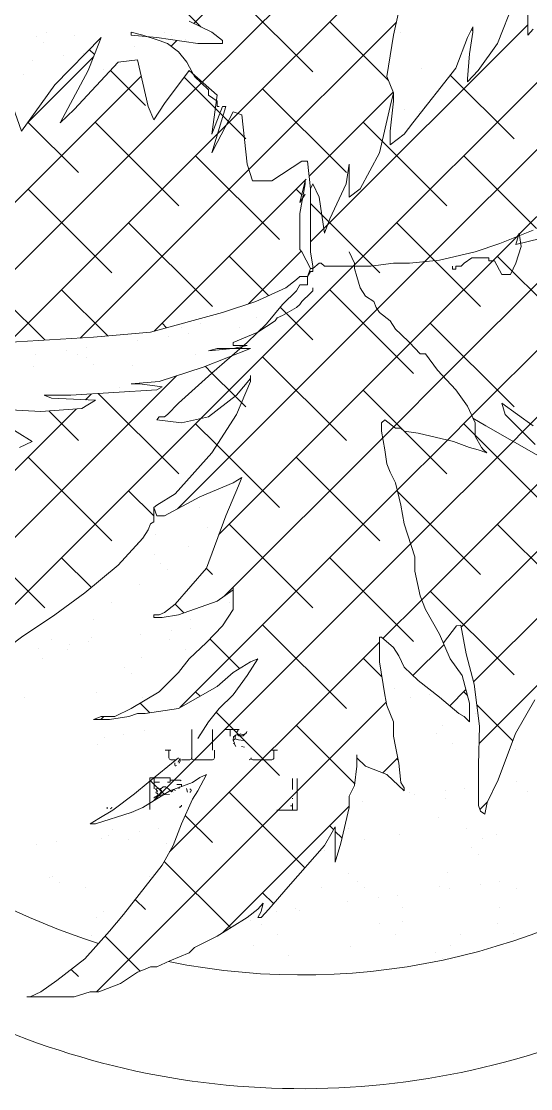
# Model space of a CAD drawing. Header units: inches. Extents: x 46.4 to 62.5, y 75.5 to 86.
# Drawn here: x 52.4987 to 52.6261, y 80.9458 to 81.213 of the extents above; entities that cross this region are included whole.
import ezdxf

# ---------------------------------------------------------------- set-up
doc = ezdxf.new("R2010")
doc.units = ezdxf.units.IN
doc.header["$MEASUREMENT"] = 0
doc.layers.add('A-FURNITURE', color=7, linetype='Continuous', lineweight=20)

msp = doc.modelspace()

# ---------------------------------------------------------------- linework, layer by layer
at = {"layer": 'A-FURNITURE', "color": 0, "linetype": 'Continuous'}
for p, q in [((52.61539, 81.28599), (52.54186, 81.21246)), ((52.71096, 81.28092), (52.58174, 81.1517)), ((52.71188, 81.26507), (52.59965, 81.15284)), ((52.6207, 81.25775), (52.55289, 81.18994)), ((52.60074, 81.25457), (52.54395, 81.19777)), ((52.52842, 81.22676), (52.54356, 81.21162)), ((52.55068, 81.22127), (52.57164, 81.20031)), ((52.62539, 81.2095), (52.62539, 81.21925)), ((52.59177, 81.2095), (52.59365, 81.21775)), ((52.62189, 81.21775), (52.61785, 81.20743)), ((52.54066, 81.21306), (52.54631, 81.21025)), ((52.59252, 81.2128), (52.55562, 81.1759)), ((52.62539, 81.21212), (52.57536, 81.16209)), ((52.57584, 81.21289), (52.59054, 81.19818)), ((52.61167, 81.21156), (52.61032, 81.20893)), ((52.61167, 81.21025), (52.61167, 81.21156)), ((52.50248, 81.20928), (52.50248, 81.20928)), ((52.50488, 81.21007), (52.50488, 81.21007)), ((52.50704, 81.19711), (52.51861, 81.20893)), ((52.51204, 81.20951), (52.51204, 81.20951)), ((52.51861, 81.20893), (52.51807, 81.20743)), ((52.52614, 81.2095), (52.52614, 81.21025)), ((52.52614, 81.21025), (52.5291, 81.2095)), ((52.53259, 81.20893), (52.52614, 81.2095)), ((52.5291, 81.2095), (52.53313, 81.20818)), ((52.54281, 81.20743), (52.53259, 81.20893)), ((52.53442, 81.21012), (52.53442, 81.21012)), ((52.53631, 81.20939), (52.53631, 81.20939)), ((52.54631, 81.21025), (52.549, 81.20818)), ((52.59015, 81.19918), (52.59177, 81.2095)), ((52.59352, 81.21023), (52.59352, 81.21023)), ((52.61032, 81.20893), (52.60737, 81.20124)), ((52.61086, 81.20481), (52.61167, 81.21025)), ((52.61105, 81.21051), (52.61105, 81.21051)), ((52.61134, 81.21093), (52.61167, 81.2106)), ((52.62673, 81.211), (52.62539, 81.2095)), ((52.50423, 81.20768), (52.50423, 81.20768)), ((52.51807, 81.20743), (52.51538, 81.20068)), ((52.51568, 81.20595), (52.51697, 81.20466)), ((52.52705, 81.20665), (52.52705, 81.20665)), ((52.53313, 81.20818), (52.53528, 81.20743)), ((52.53528, 81.20743), (52.53797, 81.20537)), ((52.5376, 81.2082), (52.53616, 81.20676)), ((52.5397, 81.20832), (52.5397, 81.20832)), ((52.549, 81.20743), (52.54281, 81.20743)), ((52.549, 81.20818), (52.549, 81.20743)), ((52.61785, 81.20743), (52.61301, 81.20068)), ((52.51675, 81.20412), (52.50021, 81.18758)), ((52.50151, 81.20329), (52.50151, 81.20329)), ((52.50922, 81.20431), (52.50922, 81.20431)), ((52.51416, 81.20496), (52.51416, 81.20496)), ((52.52291, 81.20274), (52.52775, 81.2033)), ((52.52775, 81.2033), (52.53044, 81.19167)), ((52.53797, 81.20537), (52.54012, 81.20274)), ((52.61032, 81.19861), (52.61086, 81.20481)), ((52.51538, 81.20068), (52.50839, 81.18754)), ((52.51188, 81.19092), (52.52291, 81.20274)), ((52.51928, 81.20089), (52.51928, 81.20089)), ((52.52097, 81.20066), (52.52971, 81.19192)), ((52.53448, 81.19242), (52.54066, 81.20068)), ((52.54012, 81.20274), (52.54201, 81.19918)), ((52.54066, 81.20068), (52.54766, 81.19449)), ((52.60737, 81.20124), (52.59661, 81.18754)), ((52.59881, 81.20113), (52.59881, 81.20113)), ((52.61301, 81.20068), (52.61032, 81.19786)), ((52.52868, 81.19928), (52.47256, 81.14316)), ((52.49924, 81.19969), (52.49924, 81.19969)), ((52.5394, 81.199), (52.5472, 81.1912)), ((52.54201, 81.19918), (52.5455, 81.1958)), ((52.59177, 81.19505), (52.59015, 81.19918)), ((52.606, 81.1995), (52.62196, 81.18354)), ((52.61032, 81.19786), (52.61032, 81.19861)), ((52.54371, 81.19753), (52.49223, 81.14606)), ((52.4987, 81.18548), (52.50704, 81.19711)), ((52.5455, 81.1958), (52.5455, 81.19449)), ((52.55906, 81.19611), (52.58003, 81.17515)), ((52.5917, 81.19521), (52.57069, 81.17419)), ((52.59177, 81.19505), (52.59096, 81.19167)), ((52.59177, 81.19298), (52.59177, 81.19505)), ((52.53179, 81.18829), (52.53448, 81.19242)), ((52.5455, 81.19449), (52.54766, 81.19298)), ((52.54766, 81.19449), (52.54631, 81.18473)), ((52.54766, 81.19298), (52.54766, 81.19167)), ((52.59096, 81.18548), (52.59177, 81.19298)), ((52.49655, 81.19167), (52.4987, 81.18548)), ((52.50839, 81.18754), (52.51188, 81.19092)), ((52.53044, 81.19167), (52.53179, 81.18829)), ((52.54631, 81.18473), (52.549, 81.19167)), ((52.54981, 81.19167), (52.54631, 81.18004)), ((52.5472, 81.1912), (52.54837, 81.19004)), ((52.54766, 81.19167), (52.54819, 81.19167)), ((52.54819, 81.19167), (52.54766, 81.19167)), ((52.54766, 81.18266), (52.55169, 81.19036)), ((52.54837, 81.19004), (52.5491, 81.18931)), ((52.549, 81.19167), (52.54981, 81.19167)), ((52.55289, 81.18994), (52.54991, 81.18696)), ((52.55169, 81.19036), (52.55384, 81.18961)), ((52.59096, 81.19167), (52.58827, 81.18004)), ((52.59459, 81.19098), (52.59459, 81.19098)), ((52.59842, 81.1903), (52.59842, 81.1903)), ((52.59953, 81.19163), (52.59953, 81.19163)), ((52.50033, 81.18775), (52.51294, 81.17515)), ((52.51713, 81.18773), (52.5381, 81.16676)), ((52.5491, 81.18931), (52.55044, 81.18797)), ((52.55044, 81.18797), (52.55446, 81.18395)), ((52.55384, 81.18961), (52.55519, 81.17722)), ((52.58422, 81.18773), (52.58895, 81.183)), ((52.59661, 81.18754), (52.59445, 81.18473)), ((52.54774, 81.18479), (52.49556, 81.13262)), ((52.54991, 81.18696), (52.54774, 81.18479)), ((52.59096, 81.1821), (52.59096, 81.18548)), ((52.59445, 81.18473), (52.59096, 81.1821)), ((52.54631, 81.18004), (52.54766, 81.18266)), ((52.55446, 81.18395), (52.55487, 81.18354)), ((52.58895, 81.183), (52.60519, 81.16676)), ((52.54229, 81.17934), (52.56326, 81.15838)), ((52.58827, 81.18004), (52.58343, 81.17103)), ((52.60938, 81.17934), (52.6276, 81.16113)), ((52.55519, 81.17722), (52.55653, 81.17309)), ((52.56137, 81.17309), (52.5689, 81.17797)), ((52.5689, 81.17797), (52.57025, 81.17797)), ((52.57025, 81.17797), (52.57106, 81.17103)), ((52.58074, 81.17722), (52.57993, 81.17234)), ((52.58074, 81.16897), (52.58074, 81.17722)), ((52.67483, 81.1777), (52.6114, 81.11427)), ((52.6912, 81.1773), (52.6261, 81.11219)), ((52.55562, 81.1759), (52.5134, 81.13368)), ((52.56995, 81.17346), (52.53194, 81.13545)), ((52.55653, 81.17309), (52.56137, 81.17309)), ((52.56837, 81.16765), (52.56971, 81.17309)), ((52.56971, 81.17234), (52.56837, 81.16484)), ((52.56971, 81.17309), (52.56971, 81.17234)), ((52.57159, 81.17234), (52.57106, 81.17103)), ((52.57106, 81.17103), (52.57106, 81.15527)), ((52.57321, 81.16897), (52.57159, 81.17234)), ((52.57993, 81.17234), (52.5759, 81.16352)), ((52.58343, 81.17103), (52.58074, 81.16897)), ((52.63498, 81.17139), (52.62328, 81.15969)), ((52.50036, 81.17096), (52.52132, 81.14999)), ((52.56745, 81.17096), (52.56884, 81.16957)), ((52.56971, 81.16972), (52.56837, 81.16765)), ((52.56916, 81.16925), (52.56931, 81.1691)), ((52.57455, 81.15996), (52.57321, 81.16897)), ((52.64903, 81.16867), (52.60433, 81.12398)), ((52.57106, 81.16735), (52.57387, 81.16454)), ((52.56837, 81.16484), (52.56837, 81.15583)), ((52.57387, 81.16454), (52.57562, 81.16279)), ((52.5759, 81.16352), (52.57455, 81.15996)), ((52.52552, 81.16257), (52.54648, 81.1416)), ((52.57438, 81.16111), (52.57106, 81.15779)), ((52.57536, 81.16209), (52.57438, 81.16111)), ((52.57562, 81.16279), (52.58663, 81.15177)), ((52.59261, 81.16257), (52.6021, 81.15308)), ((52.61839, 81.15733), (52.62673, 81.16071)), ((52.62264, 81.15905), (52.59597, 81.13239)), ((52.62243, 81.15714), (52.62323, 81.15996)), ((52.62861, 81.15865), (52.62243, 81.15714)), ((52.62311, 81.15953), (52.62264, 81.15905)), ((52.62323, 81.15996), (52.62377, 81.15658)), ((52.56872, 81.15546), (52.55554, 81.14228)), ((52.56837, 81.15583), (52.5689, 81.15527)), ((52.5689, 81.15527), (52.57106, 81.15114)), ((52.57106, 81.15527), (52.57159, 81.1517)), ((52.58074, 81.15527), (52.58208, 81.15245)), ((52.60333, 81.1532), (52.61221, 81.15527)), ((52.61221, 81.15527), (52.61839, 81.15733)), ((52.62377, 81.15658), (52.62243, 81.15245)), ((52.55068, 81.15418), (52.56054, 81.14432)), ((52.57159, 81.15114), (52.57321, 81.15245)), ((52.57321, 81.15245), (52.57374, 81.15245)), ((52.57374, 81.15245), (52.57455, 81.1517)), ((52.58208, 81.15245), (52.58208, 81.15114)), ((52.58612, 81.1517), (52.59177, 81.15245)), ((52.59965, 81.15284), (52.58774, 81.14093)), ((52.59177, 81.15245), (52.5958, 81.15245)), ((52.5958, 81.15245), (52.60333, 81.1532)), ((52.6021, 81.15308), (52.61357, 81.1416)), ((52.60952, 81.15245), (52.60871, 81.1517)), ((52.6114, 81.15377), (52.60952, 81.15245)), ((52.6157, 81.15377), (52.6114, 81.15377)), ((52.6157, 81.15302), (52.6157, 81.15377)), ((52.61705, 81.15302), (52.6157, 81.15302)), ((52.61893, 81.14964), (52.61705, 81.15302)), ((52.61777, 81.15418), (52.63873, 81.13322)), ((52.62243, 81.15245), (52.62108, 81.14964)), ((52.58174, 81.1517), (52.5436, 81.11356)), ((52.57025, 81.14908), (52.57106, 81.15114)), ((52.57106, 81.15039), (52.57025, 81.14908)), ((52.57106, 81.15114), (52.57159, 81.15114)), ((52.57159, 81.15039), (52.57106, 81.15039)), ((52.57159, 81.1517), (52.57159, 81.15039)), ((52.57455, 81.1517), (52.58612, 81.1517)), ((52.58208, 81.15114), (52.58262, 81.14908)), ((52.58663, 81.15177), (52.58841, 81.14999)), ((52.60656, 81.15095), (52.60656, 81.1517)), ((52.60737, 81.15095), (52.60656, 81.15095)), ((52.60871, 81.1517), (52.60737, 81.1517)), ((52.60737, 81.1517), (52.60737, 81.15095)), ((52.62108, 81.14964), (52.61893, 81.14964)), ((52.56756, 81.14833), (52.56487, 81.14626)), ((52.56837, 81.14908), (52.56756, 81.14833)), ((52.56756, 81.14551), (52.56837, 81.14701)), ((52.57025, 81.14908), (52.56837, 81.14908)), ((52.56837, 81.14701), (52.57025, 81.14701)), ((52.57025, 81.14701), (52.57025, 81.14908)), ((52.58262, 81.14908), (52.58343, 81.14626)), ((52.50874, 81.1458), (52.52033, 81.13421)), ((52.56487, 81.14626), (52.55734, 81.14288)), ((52.56406, 81.14213), (52.56756, 81.14551)), ((52.5689, 81.14288), (52.57106, 81.14495)), ((52.57106, 81.14495), (52.57159, 81.14551)), ((52.57159, 81.14551), (52.57159, 81.14626)), ((52.57584, 81.1458), (52.5968, 81.12483)), ((52.58343, 81.14626), (52.58477, 81.1442)), ((52.49447, 81.1433), (52.50455, 81.13322)), ((52.55734, 81.14288), (52.549, 81.14007)), ((52.56003, 81.13725), (52.56406, 81.14213)), ((52.56756, 81.14138), (52.56837, 81.14213)), ((52.56837, 81.14213), (52.5689, 81.14288)), ((52.58477, 81.1442), (52.58692, 81.14288)), ((52.58692, 81.14288), (52.58746, 81.14138)), ((52.549, 81.14007), (52.53098, 81.13519)), ((52.58774, 81.14093), (52.53777, 81.09096)), ((52.56272, 81.13876), (52.56406, 81.13932)), ((52.56346, 81.1414), (52.57164, 81.13322)), ((52.56406, 81.13932), (52.56756, 81.14138)), ((52.58746, 81.14138), (52.58827, 81.14007)), ((52.58827, 81.14007), (52.59096, 81.13801)), ((52.5339, 81.13741), (52.53503, 81.13629)), ((52.5387, 81.13626), (52.5387, 81.13626)), ((52.54349, 81.13724), (52.54349, 81.13724)), ((52.55329, 81.13641), (52.55329, 81.13641)), ((52.55519, 81.13256), (52.56003, 81.13725)), ((52.55741, 81.13884), (52.55741, 81.13884)), ((52.55788, 81.13519), (52.56218, 81.13801)), ((52.56218, 81.13801), (52.56272, 81.13876)), ((52.59096, 81.13801), (52.5923, 81.13594)), ((52.60099, 81.13741), (52.62196, 81.11644)), ((52.51672, 81.13388), (52.49467, 81.13256)), ((52.53098, 81.13519), (52.51672, 81.13388)), ((52.53546, 81.13406), (52.53546, 81.13406)), ((52.5404, 81.13471), (52.5404, 81.13471)), ((52.55169, 81.13256), (52.55788, 81.13519)), ((52.5923, 81.13594), (52.59365, 81.13463)), ((52.59365, 81.13463), (52.5958, 81.13256)), ((52.51486, 81.13135), (52.51486, 81.13135)), ((52.52775, 81.13305), (52.52775, 81.13305)), ((52.54416, 81.12637), (52.55599, 81.13106)), ((52.5455, 81.1305), (52.55169, 81.13106)), ((52.54766, 81.13106), (52.5455, 81.1305)), ((52.54631, 81.12487), (52.55519, 81.13256)), ((52.55599, 81.13106), (52.54766, 81.13106)), ((52.59597, 81.13239), (52.54806, 81.08448)), ((52.55169, 81.13181), (52.55169, 81.13256)), ((52.55169, 81.13106), (52.55519, 81.13181)), ((52.55519, 81.13181), (52.55169, 81.13181)), ((52.5958, 81.13256), (52.59849, 81.12975)), ((52.50221, 81.12968), (52.50221, 81.12968)), ((52.50992, 81.1307), (52.50992, 81.1307)), ((52.51272, 81.12956), (52.51272, 81.12956)), ((52.51497, 81.12891), (52.51497, 81.12891)), ((52.54227, 81.12961), (52.54227, 81.12961)), ((52.55175, 81.12967), (52.55175, 81.12967)), ((52.55906, 81.12902), (52.58003, 81.10806)), ((52.59849, 81.12975), (52.59983, 81.12975)), ((52.59983, 81.12975), (52.60279, 81.12562)), ((52.50164, 81.12656), (52.50164, 81.12656)), ((52.51672, 81.12701), (52.51672, 81.12701)), ((52.52647, 81.12688), (52.52647, 81.12688)), ((52.53313, 81.12281), (52.54416, 81.12637)), ((52.54472, 81.12659), (52.54638, 81.12493)), ((52.60279, 81.12562), (52.60737, 81.12074)), ((52.53748, 81.12421), (52.47217, 81.0589)), ((52.53797, 81.11736), (52.54631, 81.12487)), ((52.54638, 81.12493), (52.55215, 81.11916)), ((52.55599, 81.12356), (52.5525, 81.11943)), ((52.55599, 81.12281), (52.55599, 81.12431)), ((52.55599, 81.12431), (52.55599, 81.12356)), ((52.60433, 81.12398), (52.59187, 81.11151)), ((52.51108, 81.11943), (52.53259, 81.12074)), ((52.52323, 81.12135), (52.52323, 81.12135)), ((52.52614, 81.12224), (52.53313, 81.12281)), ((52.52829, 81.12224), (52.52614, 81.12224)), ((52.53394, 81.12149), (52.52829, 81.12224)), ((52.53259, 81.12074), (52.53394, 81.12149)), ((52.5525, 81.11455), (52.55599, 81.12281)), ((52.58422, 81.12064), (52.5942, 81.11066)), ((52.60737, 81.12074), (52.61032, 81.11661)), ((52.50624, 81.11868), (52.50435, 81.11943)), ((52.50435, 81.11943), (52.51108, 81.11943)), ((52.51726, 81.11811), (52.50624, 81.11868)), ((52.51377, 81.11605), (52.51726, 81.11811)), ((52.51624, 81.11974), (52.51474, 81.11824)), ((52.51503, 81.1181), (52.51503, 81.1181)), ((52.51792, 81.11985), (52.5381, 81.09967)), ((52.5525, 81.11943), (52.5455, 81.11399)), ((52.55215, 81.11916), (52.55377, 81.11755)), ((52.51245, 81.11595), (52.44563, 81.04914)), ((52.49037, 81.11605), (52.50355, 81.1153)), ((52.50355, 81.1153), (52.51377, 81.11605)), ((52.50555, 81.11545), (52.51294, 81.10806)), ((52.53528, 81.11455), (52.53797, 81.11736)), ((52.55377, 81.11755), (52.55487, 81.11644)), ((52.61032, 81.11661), (52.61221, 81.11249)), ((52.61974, 81.11455), (52.61893, 81.11736)), ((52.61893, 81.11736), (52.62673, 81.11174)), ((52.5436, 81.11356), (52.48417, 81.05413)), ((52.50139, 81.10779), (52.49386, 81.11249)), ((52.53259, 81.11324), (52.53313, 81.11399)), ((52.53878, 81.11249), (52.53259, 81.11324)), ((52.53313, 81.11399), (52.53448, 81.11399)), ((52.53448, 81.11399), (52.53528, 81.11455)), ((52.5455, 81.11399), (52.53878, 81.11249)), ((52.54229, 81.11225), (52.54759, 81.10695)), ((52.54631, 81.10498), (52.5525, 81.11455)), ((52.58961, 81.11324), (52.58881, 81.11249)), ((52.58881, 81.11249), (52.58881, 81.11042)), ((52.5923, 81.11117), (52.58961, 81.11324)), ((52.6114, 81.11427), (52.60528, 81.10815)), ((52.60938, 81.11225), (52.61221, 81.10942)), ((52.61167, 81.11367), (52.6149, 81.11174)), ((52.61221, 81.11249), (52.61221, 81.10911)), ((52.62727, 81.10704), (52.61974, 81.11455)), ((52.58881, 81.11042), (52.58961, 81.10573)), ((52.59187, 81.11151), (52.5891, 81.10874)), ((52.59365, 81.11117), (52.5923, 81.11117)), ((52.59446, 81.11042), (52.59365, 81.11117)), ((52.5942, 81.11066), (52.60519, 81.09967)), ((52.59795, 81.10986), (52.59446, 81.11042)), ((52.60683, 81.10779), (52.59795, 81.10986)), ((52.6149, 81.11174), (52.62808, 81.10423)), ((52.6241, 81.1102), (52.62174, 81.10784)), ((52.6261, 81.11219), (52.6241, 81.1102)), ((52.49817, 81.10629), (52.50139, 81.10779)), ((52.54759, 81.10695), (52.56326, 81.09129)), ((52.5891, 81.10874), (52.5494, 81.06904)), ((52.60528, 81.10815), (52.59275, 81.09562)), ((52.62174, 81.10784), (52.59608, 81.08217)), ((52.63887, 81.1082), (52.59887, 81.06819)), ((52.61086, 81.10629), (52.60683, 81.10779)), ((52.61221, 81.10942), (52.63035, 81.09129)), ((52.61221, 81.10911), (52.61382, 81.10629)), ((52.53717, 81.09466), (52.54631, 81.10498)), ((52.58961, 81.10573), (52.59015, 81.10217)), ((52.65231, 81.10486), (52.60874, 81.0613)), ((52.61301, 81.10573), (52.61086, 81.10629)), ((52.61517, 81.10498), (52.61301, 81.10573)), ((52.61382, 81.10629), (52.61436, 81.10573)), ((52.61436, 81.10573), (52.61517, 81.10498)), ((52.50036, 81.10386), (52.52132, 81.0829)), ((52.56745, 81.10386), (52.58841, 81.0829)), ((52.59015, 81.10217), (52.59096, 81.1001)), ((52.66738, 81.10316), (52.61183, 81.04761)), ((52.59096, 81.1001), (52.5923, 81.09747)), ((52.55169, 81.09747), (52.54335, 81.09391)), ((52.54981, 81.08922), (52.55303, 81.09672)), ((52.55384, 81.09879), (52.55169, 81.09747)), ((52.55303, 81.09672), (52.55384, 81.09879)), ((52.5923, 81.09747), (52.59365, 81.09185)), ((52.52552, 81.09548), (52.53179, 81.08921)), ((52.53259, 81.09184), (52.53717, 81.09466)), ((52.54335, 81.09391), (52.53448, 81.08922)), ((52.59275, 81.09562), (52.53832, 81.04119)), ((52.59261, 81.09548), (52.59283, 81.09525)), ((52.59283, 81.09525), (52.61357, 81.07451)), ((52.67683, 81.09583), (52.61322, 81.03223)), ((52.53179, 81.09128), (52.53259, 81.09184)), ((52.53259, 81.08922), (52.53179, 81.09128)), ((52.53179, 81.09128), (52.53179, 81.08772)), ((52.54319, 81.09127), (52.54319, 81.09127)), ((52.59365, 81.09185), (52.59446, 81.08715)), ((52.53448, 81.08922), (52.53259, 81.08922)), ((52.54497, 81.07608), (52.54981, 81.08922)), ((52.48358, 81.08709), (52.50455, 81.06613)), ((52.53044, 81.08565), (52.5291, 81.08359)), ((52.53098, 81.08715), (52.53044, 81.08565)), ((52.53179, 81.08772), (52.53098, 81.08715)), ((52.54525, 81.08622), (52.54525, 81.08622)), ((52.55068, 81.08709), (52.57164, 81.06613)), ((52.59446, 81.08715), (52.59714, 81.0789)), ((52.61777, 81.08709), (52.63873, 81.06613)), ((52.5291, 81.08359), (52.52291, 81.07683)), ((52.53236, 81.08452), (52.53236, 81.08452)), ((52.52805, 81.08204), (52.52805, 81.08204)), ((52.59608, 81.08217), (52.53177, 81.01786)), ((52.5405, 81.08142), (52.5405, 81.08142)), ((52.50874, 81.07871), (52.5162, 81.07125)), ((52.53205, 81.07949), (52.53205, 81.07949)), ((52.57584, 81.07871), (52.5968, 81.05774)), ((52.59714, 81.0789), (52.59714, 81.07533)), ((52.52291, 81.07683), (52.51457, 81.06989)), ((52.5336, 81.07738), (52.5336, 81.07738)), ((52.53535, 81.07578), (52.53535, 81.07578)), ((52.53717, 81.06708), (52.54497, 81.07608)), ((52.54494, 81.07605), (52.54648, 81.07451)), ((52.59714, 81.07533), (52.59849, 81.06914)), ((52.51457, 81.06989), (52.50704, 81.06445)), ((52.52826, 81.07203), (52.52826, 81.07203)), ((52.55169, 81.07064), (52.54766, 81.06783)), ((52.55169, 81.06576), (52.55169, 81.0712)), ((52.55169, 81.0712), (52.55169, 81.07064)), ((52.60099, 81.07032), (52.62196, 81.04935)), ((52.52131, 81.06746), (52.52131, 81.06746)), ((52.53448, 81.06501), (52.53717, 81.06708)), ((52.53715, 81.06707), (52.53931, 81.06491)), ((52.54766, 81.06783), (52.53797, 81.06445)), ((52.55085, 81.06751), (52.55085, 81.06751)), ((52.59887, 81.06819), (52.58917, 81.0585)), ((52.59849, 81.06914), (52.59983, 81.06576)), ((52.50704, 81.06445), (52.4987, 81.05882)), ((52.53179, 81.0637), (52.53179, 81.06445)), ((52.53179, 81.06445), (52.53313, 81.06445)), ((52.53313, 81.06445), (52.53448, 81.06501)), ((52.53797, 81.06445), (52.53394, 81.0637)), ((52.549, 81.06163), (52.55169, 81.06576)), ((52.59983, 81.06576), (52.60333, 81.05957)), ((52.51682, 81.06325), (52.51682, 81.06325)), ((52.53394, 81.0637), (52.53179, 81.0637)), ((52.54109, 81.06313), (52.54109, 81.06313)), ((52.54497, 81.05751), (52.549, 81.06163)), ((52.55906, 81.06193), (52.58003, 81.04097)), ((52.60756, 81.06162), (52.60429, 81.05736)), ((52.60865, 81.06181), (52.60756, 81.06162)), ((52.61002, 81.05465), (52.60865, 81.06181)), ((52.4987, 81.05882), (52.49252, 81.05413)), ((52.51627, 81.0588), (52.51627, 81.0588)), ((52.52845, 81.05944), (52.52845, 81.05944)), ((52.53617, 81.06046), (52.53617, 81.06046)), ((52.54111, 81.06111), (52.54111, 81.06111)), ((52.58881, 81.05882), (52.58827, 81.05882)), ((52.58827, 81.05882), (52.58827, 81.05263)), ((52.59177, 81.05619), (52.58881, 81.05882)), ((52.60333, 81.05957), (52.60602, 81.05338)), ((52.50616, 81.05823), (52.50616, 81.05823)), ((52.51063, 81.05709), (52.51063, 81.05709)), ((52.51557, 81.05774), (52.51557, 81.05774)), ((52.53571, 81.05828), (52.53571, 81.05828)), ((52.58827, 81.05759), (52.53577, 81.00509)), ((52.54066, 81.05338), (52.54497, 81.05751)), ((52.54583, 81.05839), (52.55326, 81.05096)), ((52.59311, 81.05413), (52.59177, 81.05619)), ((52.60445, 81.057), (52.59665, 81.0492)), ((52.50291, 81.05608), (52.50291, 81.05608)), ((52.50403, 81.05343), (52.50403, 81.05343)), ((52.51016, 81.05568), (52.51016, 81.05568)), ((52.52886, 81.05375), (52.52886, 81.05375)), ((52.53971, 81.05573), (52.53971, 81.05573)), ((52.58422, 81.05355), (52.58888, 81.04889)), ((52.59446, 81.05131), (52.59311, 81.05413)), ((52.61198, 81.04704), (52.61002, 81.05465)), ((52.52452, 81.05123), (52.52452, 81.05123)), ((52.53797, 81.05), (52.54066, 81.05338)), ((52.55599, 81.05263), (52.55169, 81.05)), ((52.55519, 81.04925), (52.55788, 81.05338)), ((52.55788, 81.05338), (52.55599, 81.05263)), ((52.58827, 81.05263), (52.58961, 81.04437)), ((52.59795, 81.04794), (52.59446, 81.05131)), ((52.60602, 81.05338), (52.60898, 81.04925)), ((52.52627, 81.04963), (52.52627, 81.04963)), ((52.53313, 81.04512), (52.53797, 81.05)), ((52.55169, 81.05), (52.54766, 81.04644)), ((52.55169, 81.04437), (52.55519, 81.04925)), ((52.60898, 81.04925), (52.61086, 81.04231)), ((52.54766, 81.04644), (52.53797, 81.04099)), ((52.59215, 81.04609), (52.59215, 81.04609)), ((52.60333, 81.04381), (52.59795, 81.04794)), ((52.60994, 81.04572), (52.60587, 81.04165)), ((52.61335, 81.0365), (52.61198, 81.04704)), ((52.49942, 81.04364), (52.49942, 81.04364)), ((52.51742, 81.04497), (52.51742, 81.04497)), ((52.52614, 81.04099), (52.53313, 81.04512)), ((52.52897, 81.0437), (52.52897, 81.0437)), ((52.54229, 81.04516), (52.5434, 81.04405)), ((52.54819, 81.04099), (52.55169, 81.04437)), ((52.58961, 81.04437), (52.59015, 81.04174)), ((52.596, 81.04377), (52.596, 81.04377)), ((52.60093, 81.04442), (52.60093, 81.04442)), ((52.60817, 81.03968), (52.60333, 81.04381)), ((52.60938, 81.04516), (52.61035, 81.04419)), ((52.62721, 81.04315), (52.62235, 81.03467)), ((52.58999, 81.04254), (52.51751, 80.97006)), ((52.5221, 81.03893), (52.52614, 81.04099)), ((52.52837, 81.04231), (52.53081, 81.03987)), ((52.53797, 81.04099), (52.52964, 81.03968)), ((52.5455, 81.03762), (52.54819, 81.04099)), ((52.59015, 81.04174), (52.59177, 81.03762)), ((52.61086, 81.04231), (52.61086, 81.03762)), ((52.61265, 81.04189), (52.62167, 81.03287)), ((52.51672, 81.03818), (52.51861, 81.03893)), ((52.52076, 81.03818), (52.51672, 81.03818)), ((52.51929, 81.03893), (52.51854, 81.03818)), ((52.51861, 81.03893), (52.5221, 81.03893)), ((52.5256, 81.03893), (52.52076, 81.03818)), ((52.52775, 81.03968), (52.5256, 81.03893)), ((52.52964, 81.03968), (52.52775, 81.03968)), ((52.54281, 81.03349), (52.5455, 81.03762)), ((52.54742, 81.04003), (52.56326, 81.02419)), ((52.59177, 81.03762), (52.59177, 81.03405)), ((52.60952, 81.03893), (52.60817, 81.03968)), ((52.61086, 81.03762), (52.60952, 81.03893)), ((52.61221, 81.03981), (52.61221, 81.03981)), ((52.52946, 81.03547), (52.52946, 81.03547)), ((52.54492, 81.03704), (52.54492, 81.03704)), ((52.56745, 81.03677), (52.58213, 81.02209)), ((52.60419, 81.03659), (52.60419, 81.03659)), ((52.61306, 81.02688), (52.61335, 81.0365)), ((52.51938, 81.03368), (52.51938, 81.03368)), ((52.52431, 81.03433), (52.52431, 81.03433)), ((52.54337, 81.03452), (52.54337, 81.03452)), ((52.59177, 81.03405), (52.5923, 81.03142)), ((52.60247, 81.03463), (52.60247, 81.03463)), ((52.60647, 81.03208), (52.60647, 81.03208)), ((52.62235, 81.03467), (52.61798, 81.02311)), ((52.51783, 81.03192), (52.51783, 81.03192)), ((52.5923, 81.03142), (52.59311, 81.0273)), ((52.62221, 81.03064), (52.62221, 81.03064)), ((52.53044, 81.02242), (52.53797, 81.02861)), ((52.58262, 81.02936), (52.58262, 81.02655)), ((52.58262, 81.02861), (52.58262, 81.02936)), ((52.58477, 81.02655), (52.58262, 81.02861)), ((52.59285, 81.02863), (52.5891, 81.02488)), ((52.59261, 81.02839), (52.59297, 81.02803)), ((52.59311, 81.0273), (52.59365, 81.02242)), ((52.61306, 81.01671), (52.61306, 81.02688)), ((52.54281, 81.02035), (52.54497, 81.02448)), ((52.54497, 81.02448), (52.54335, 81.02373)), ((52.58262, 81.02655), (52.58208, 81.02167)), ((52.59015, 81.02448), (52.58477, 81.02655)), ((52.59446, 81.02035), (52.59015, 81.02448)), ((52.52695, 81.0196), (52.53044, 81.02242)), ((52.53102, 81.02289), (52.53441, 81.01949)), ((52.54147, 81.02242), (52.53582, 81.02035)), ((52.54335, 81.02373), (52.54147, 81.02242)), ((52.58208, 81.02167), (52.58074, 81.01904)), ((52.59365, 81.02242), (52.59446, 81.0211)), ((52.61798, 81.02311), (52.61525, 81.0174)), ((52.62257, 81.0227), (52.62257, 81.0227)), ((52.52157, 81.01547), (52.52695, 81.0196)), ((52.53582, 81.02035), (52.5291, 81.01622)), ((52.53663, 81.01994), (52.53663, 81.01994)), ((52.54147, 81.01829), (52.54281, 81.02035)), ((52.55068, 81.02), (52.5696, 81.00107)), ((52.58074, 81.01904), (52.58074, 81.01622)), ((52.59446, 81.0211), (52.59446, 81.02035)), ((52.59573, 81.02005), (52.59573, 81.02005)), ((52.59703, 81.01934), (52.59703, 81.01934)), ((52.60474, 81.02035), (52.60474, 81.02035)), ((52.60968, 81.021), (52.60968, 81.021)), ((52.62527, 81.0201), (52.62527, 81.0201)), ((52.5291, 81.01622), (52.52614, 81.01491)), ((52.53878, 81.0121), (52.54147, 81.01829)), ((52.58074, 81.01652), (52.54902, 80.9848)), ((52.58074, 81.01622), (52.57859, 81.00722)), ((52.58414, 81.01764), (52.58414, 81.01764)), ((52.60479, 81.01831), (52.60479, 81.01831)), ((52.61361, 81.01527), (52.61306, 81.01671)), ((52.61533, 81.01756), (52.61345, 81.01569)), ((52.61525, 81.0174), (52.61466, 81.01447)), ((52.51592, 81.0121), (52.51807, 81.01341)), ((52.52614, 81.01491), (52.51726, 81.0121)), ((52.51807, 81.01341), (52.52157, 81.01547)), ((52.52664, 81.01483), (52.52664, 81.01483)), ((52.5397, 81.01421), (52.54648, 81.00742)), ((52.60313, 81.01366), (52.60313, 81.01366)), ((52.61466, 81.01447), (52.61361, 81.01527)), ((52.51726, 81.0121), (52.51592, 81.0121)), ((52.52149, 81.01071), (52.52149, 81.01071)), ((52.53306, 81.01092), (52.53306, 81.01092)), ((52.53663, 81.00666), (52.53878, 81.0121)), ((52.57584, 81.01161), (52.57681, 81.01064)), ((52.57724, 81.01135), (52.57644, 81.01003)), ((52.57724, 81.00253), (52.57724, 81.01135)), ((52.58058, 81.01082), (52.58058, 81.01082)), ((52.61013, 81.01087), (52.61013, 81.01087)), ((52.51862, 81.0084), (52.51862, 81.0084)), ((52.52041, 81.00925), (52.52041, 81.00925)), ((52.52549, 81.00816), (52.52549, 81.00816)), ((52.52812, 81.01027), (52.52812, 81.01027)), ((52.57644, 81.01003), (52.57455, 81.00666)), ((52.57724, 81.01021), (52.5789, 81.00855)), ((52.58458, 81.00827), (52.58458, 81.00827)), ((52.59335, 81.00953), (52.59335, 81.00953)), ((52.61413, 81.00832), (52.61413, 81.00832)), ((52.61762, 81.00941), (52.61762, 81.00941)), ((52.50258, 81.0069), (52.50258, 81.0069)), ((52.50752, 81.00755), (52.50752, 81.00755)), ((52.53394, 81.00178), (52.53663, 81.00666)), ((52.53489, 81.00726), (52.53489, 81.00726)), ((52.57455, 81.00666), (52.56541, 80.99633)), ((52.57461, 81.00534), (52.57461, 81.00534)), ((52.57859, 81.00722), (52.57724, 81.00253)), ((52.61139, 81.0061), (52.61139, 81.0061)), ((52.53444, 81.00269), (52.55106, 80.98607)), ((52.61313, 81.0045), (52.61313, 81.0045)), ((52.52964, 80.99633), (52.53394, 81.00178)), ((52.60539, 81.00003), (52.60539, 81.00003)), ((52.50582, 80.99859), (52.50582, 80.99859)), ((52.50637, 80.99894), (52.50637, 80.99894)), ((52.50812, 80.99733), (52.50812, 80.99733)), ((52.53065, 80.9989), (52.53065, 80.9989)), ((52.58055, 80.99971), (52.58055, 80.99971)), ((52.58286, 80.99777), (52.58286, 80.99777)), ((52.61843, 80.99759), (52.61843, 80.99759)), ((52.51475, 80.99613), (52.51475, 80.99613)), ((52.52426, 80.98939), (52.52964, 80.99633)), ((52.55906, 80.99484), (52.56178, 80.99212)), ((52.56541, 80.99633), (52.56057, 80.99071)), ((52.57384, 80.99623), (52.57384, 80.99623)), ((52.58461, 80.99617), (52.58461, 80.99617)), ((52.60339, 80.99629), (52.60339, 80.99629)), ((52.60578, 80.99592), (52.60578, 80.99592)), ((52.61349, 80.99694), (52.61349, 80.99694)), ((52.62258, 80.99584), (52.62258, 80.99584)), ((52.52719, 80.99317), (52.52971, 80.99065)), ((52.55922, 80.99221), (52.55788, 80.99071)), ((52.55868, 80.99014), (52.55922, 80.99221)), ((52.58024, 80.99256), (52.58024, 80.99256)), ((52.58795, 80.99358), (52.58795, 80.99358)), ((52.59289, 80.99423), (52.59289, 80.99423)), ((52.51921, 80.99012), (52.51921, 80.99012)), ((52.52076, 80.98526), (52.52426, 80.98939)), ((52.55788, 80.99071), (52.55519, 80.98864)), ((52.55788, 80.98864), (52.55868, 80.99014)), ((52.56057, 80.99071), (52.55868, 80.98864)), ((52.56241, 80.99021), (52.56241, 80.99021)), ((52.56735, 80.99086), (52.56735, 80.99086)), ((52.56832, 80.99032), (52.56832, 80.99032)), ((52.59395, 80.99125), (52.59395, 80.99125)), ((52.61822, 80.99113), (52.61822, 80.99113)), ((52.51756, 80.98868), (52.51756, 80.98868)), ((52.55519, 80.98864), (52.54766, 80.98395)), ((52.55609, 80.98784), (52.55609, 80.98784)), ((52.55868, 80.98864), (52.55788, 80.98864)), ((52.5587, 80.987), (52.5587, 80.987)), ((52.58825, 80.98706), (52.58825, 80.98706)), ((52.59406, 80.98752), (52.59406, 80.98752)), ((52.61779, 80.98711), (52.61779, 80.98711)), ((52.51457, 80.97832), (52.52076, 80.98526)), ((52.51627, 80.98414), (52.51627, 80.98414)), ((52.51961, 80.98397), (52.52839, 80.9752)), ((52.5627, 80.98445), (52.5627, 80.98445)), ((52.59225, 80.98451), (52.59225, 80.98451)), ((52.60864, 80.98435), (52.60864, 80.98435)), ((52.62179, 80.98456), (52.62179, 80.98456)), ((52.54766, 80.98395), (52.54201, 80.98114)), ((52.55688, 80.98154), (52.55688, 80.98154)), ((52.58115, 80.98143), (52.58115, 80.98143)), ((52.60599, 80.98174), (52.60599, 80.98174)), ((52.54066, 80.97982), (52.53582, 80.97776)), ((52.54201, 80.98114), (52.54066, 80.97982)), ((52.56553, 80.97919), (52.56553, 80.97919)), ((52.60231, 80.97995), (52.60231, 80.97995)), ((52.50758, 80.97288), (52.51457, 80.97832)), ((52.53098, 80.97626), (52.52964, 80.97569)), ((52.53259, 80.97626), (52.53098, 80.97626)), ((52.53582, 80.97776), (52.53259, 80.97626)), ((52.60406, 80.97835), (52.60406, 80.97835)), ((52.51115, 80.97566), (52.51294, 80.97388)), ((52.52775, 80.97494), (52.52345, 80.97213)), ((52.52964, 80.97569), (52.52775, 80.97494)), ((52.50355, 80.97006), (52.50758, 80.97288)), ((52.52345, 80.97213), (52.51807, 80.97006)), ((52.51188, 80.96875), (52.50005, 80.96875)), ((52.50005, 80.96875), (52.50086, 80.96875)), ((52.50086, 80.96875), (52.50355, 80.97006)), ((52.50115, 80.96889), (52.50129, 80.96875)), ((52.51592, 80.97006), (52.51188, 80.96875)), ((52.51807, 80.97006), (52.51592, 80.97006))]:
    msp.add_line(p, q, dxfattribs=at)
at = {"layer": 'A-FURNITURE', "linetype": 'Continuous'}
for p, q in [((52.5413, 81.03572), (52.5413, 81.0286)), ((52.54652, 81.03572), (52.54652, 81.0305)), ((52.54952, 81.03572), (52.55315, 81.03572)), ((52.55094, 81.03401), (52.55094, 81.03572)), ((52.53608, 81.0305), (52.53466, 81.0305)), ((52.5356, 81.0286), (52.5356, 81.0305)), ((52.54699, 81.0305), (52.54699, 81.0286)), ((52.5628, 81.0305), (52.56138, 81.0305)), ((52.56185, 81.0305), (52.56185, 81.0286)), ((52.53608, 81.02813), (52.53742, 81.02813)), ((52.53875, 81.02813), (52.54082, 81.02813)), ((52.5413, 81.02813), (52.5413, 81.02813)), ((52.54177, 81.02813), (52.54652, 81.02813)), ((52.55616, 81.02813), (52.55616, 81.02813)), ((52.55663, 81.02813), (52.56138, 81.02813)), ((52.5308, 81.01565), (52.5308, 81.02362)), ((52.5308, 81.02362), (52.53592, 81.02362)), ((52.53193, 81.02085), (52.53193, 81.02362)), ((52.53193, 81.02248), (52.53322, 81.02248)), ((52.53523, 81.02248), (52.53592, 81.02248)), ((52.53592, 81.02362), (52.53592, 81.02248)), ((52.53592, 81.02305), (52.5382, 81.02305)), ((52.53877, 81.02132), (52.53877, 81.02198)), ((52.56656, 81.02067), (52.56656, 81.02344)), ((52.5677, 81.01547), (52.5677, 81.02344)), ((52.53193, 81.01855), (52.53193, 81.01873)), ((52.52019, 81.01624), (52.52019, 81.01587)), ((52.56605, 81.01661), (52.56656, 81.01661)), ((52.56656, 81.01837), (52.56656, 81.01854)), ((52.56656, 81.01547), (52.56656, 81.01717)), ((52.56258, 81.01547), (52.5677, 81.01547))]:
    msp.add_line(p, q, dxfattribs=at)
for points in [[(52.55295, 81.03556), (52.55258, 81.03502), (52.55267, 81.03445), (52.55308, 81.03412), (52.55345, 81.03408), (52.55337, 81.03453), (52.55353, 81.03461), (52.55394, 81.03445), (52.55444, 81.03457), (52.55481, 81.03469), (52.55502, 81.03494), (52.5551, 81.03519)], [(52.55423, 81.03296), (52.553, 81.03313), (52.55221, 81.03337), (52.55221, 81.03387), (52.55242, 81.03436), (52.5518, 81.03383), (52.55172, 81.033), (52.55201, 81.03226), (52.55172, 81.03218)], [(52.55221, 81.03337), (52.55176, 81.033)], [(52.55192, 81.03222), (52.55238, 81.03148)], [(52.55465, 81.03461), (52.55419, 81.03408), (52.5537, 81.03412), (52.55345, 81.0342)], [(52.55448, 81.03131), (52.55374, 81.03148)], [(52.53748, 81.0267), (52.53731, 81.02657), (52.53719, 81.02661), (52.5371, 81.0269), (52.53706, 81.02736)], [(52.5383, 81.02847), (52.53789, 81.02756)], [(52.53838, 81.02835), (52.53838, 81.02789), (52.53814, 81.02731)], [(52.53721, 81.0204), (52.53676, 81.02071), (52.53627, 81.02008), (52.53548, 81.02082), (52.53473, 81.02138), (52.53417, 81.02134), (52.53362, 81.02082), (52.53348, 81.02094), (52.53306, 81.02089)], [(52.5376, 81.02197), (52.53877, 81.02197)], [(52.53222, 81.02082), (52.53273, 81.02026), (52.53259, 81.02003), (52.53245, 81.0201), (52.53236, 81.01996), (52.53243, 81.01975), (52.53278, 81.01966), (52.53289, 81.01945), (52.53266, 81.01907), (52.53224, 81.01886), (52.53194, 81.01879), (52.53236, 81.01875), (52.53294, 81.01903), (52.53359, 81.01994), (52.53371, 81.02036), (52.53331, 81.02082), (52.53275, 81.02094), (52.53222, 81.02082)], [(52.53299, 81.01907), (52.53392, 81.01935), (52.53571, 81.01942)], [(52.53825, 81.02134), (52.53811, 81.02089)], [(52.54003, 81.02094), (52.54028, 81.02001)], [(52.54082, 81.02089), (52.54112, 81.02068), (52.54119, 81.0204), (52.5411, 81.02015), (52.54101, 81.02002), (52.54082, 81.01999)]]:
    msp.add_lwpolyline(points, dxfattribs=at)
at = {"layer": 'A-FURNITURE', "color": 0, "linetype": 'Continuous'}
for radius, start, end in [(0.19709, 206.1893, 311.1448), (0.16862, 212.5224, 252.4202), (0.16862, 258.572, 308.7307)]:
    msp.add_arc((52.5689, 81.14288), radius, start, end, dxfattribs=at)
at = {"layer": 'A-FURNITURE', "linetype": 'Continuous'}
for centre, radius, start, end in [((52.53608, 81.0286), 0.000474, 180, 270), ((52.54082, 81.0286), 0.000474, 270, 0), ((52.54177, 81.0286), 0.000474, 180, 270), ((52.54652, 81.0286), 0.000474, 270, 0), ((52.55568, 81.0286), 0.000474, 270, 0), ((52.55663, 81.0286), 0.000474, 180, 270), ((52.56138, 81.0286), 0.000474, 270, 0), ((52.5382, 81.02248), 0.000569, 41.3097, 90), ((52.52094, 81.01624), 0.000376, 270, 0), ((52.5382, 81.01679), 0.000569, 270, 0)]:
    msp.add_arc(centre, radius, start, end, dxfattribs=at)

doc.saveas('drawing.dxf')
